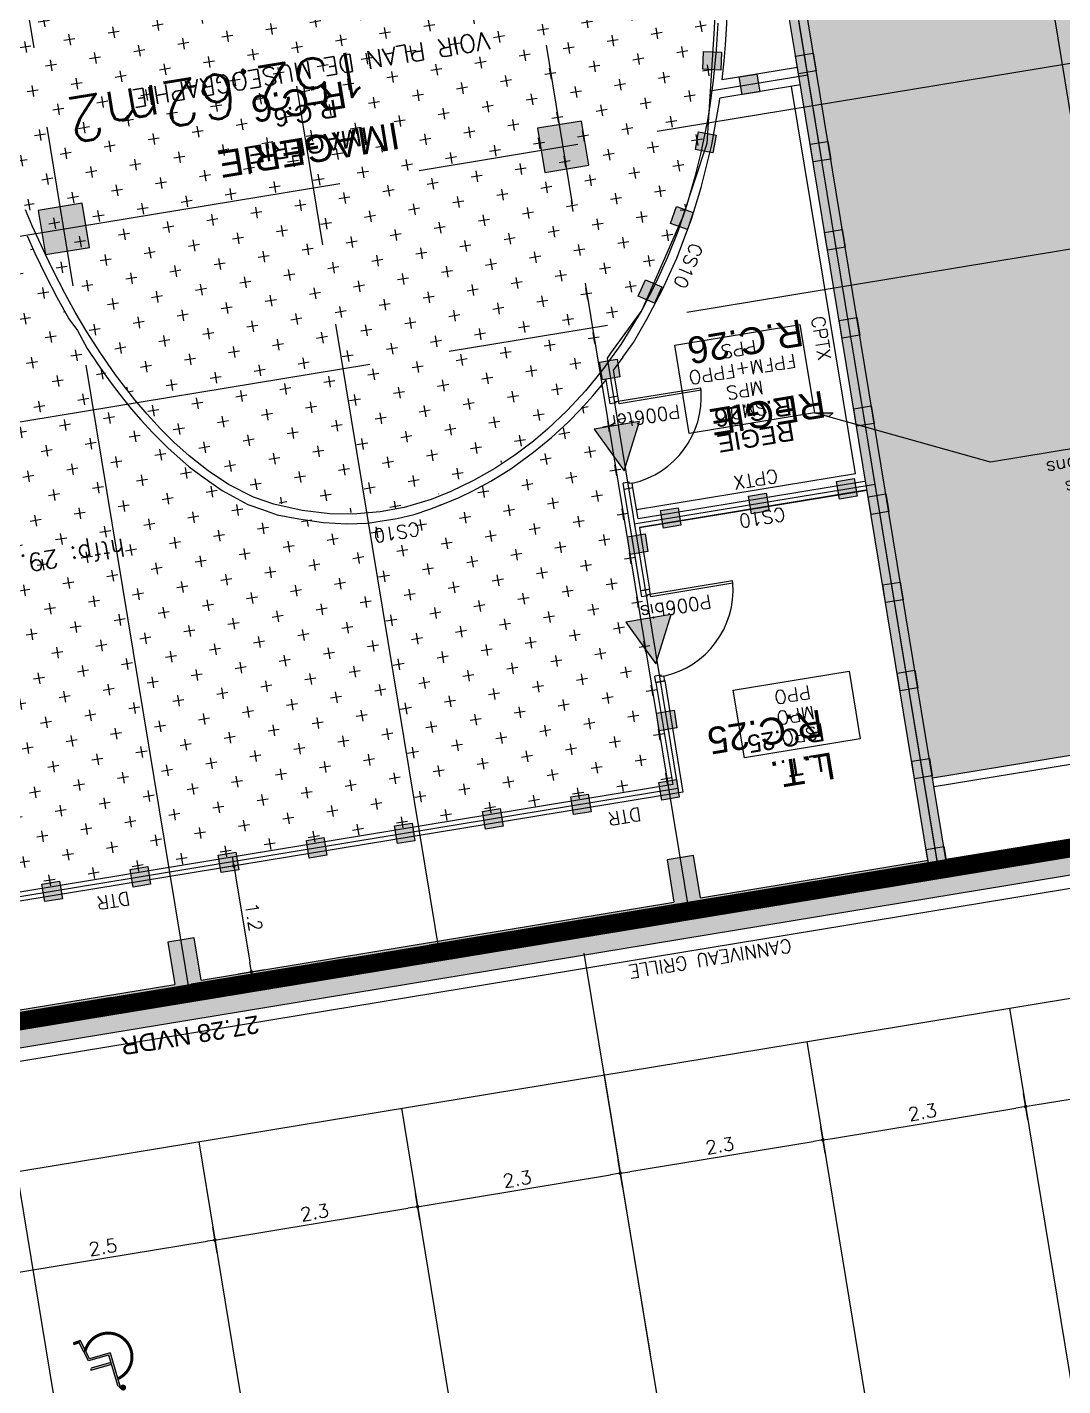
# Model space of a CAD drawing. Header units: millimetres. Extents: x 33240 to 33395, y 51607 to 51720.
# Drawn here: x 33299.89 to 33311.49, y 51641.42 to 51656.63 of the extents above; entities that cross this region are included whole.
import ezdxf
from ezdxf.enums import TextEntityAlignment as Align

# ---------------------------------------------------------------- set-up
doc = ezdxf.new("R2010")
doc.units = ezdxf.units.MM
doc.header["$LTSCALE"] = 0.3
doc.header["$MEASUREMENT"] = 0
doc.header["$PDMODE"] = 34
doc.header["$PDSIZE"] = 0.3
for name, pattern in [('ACAD_ISO02W100', [15, 12, -3]), ('ACAD_ISO08W100', [36, 24, -3, 6, -3]), ('ACAD_ISO13W100', [36, 12, -3, 12, -3, 0, -3, 0, -3])]:
    doc.linetypes.add(name, pattern=pattern)
doc.layers.get('0').update_dxf_attribs({"linetype": 'CONTINUOUS'})
doc.layers.get('DEFPOINTS').update_dxf_attribs({"linetype": 'CONTINUOUS'})
for name, color, linetype in [('00-TRAMES-BAT', 7, 'ACAD_ISO08W100'), ('02-MURS-PORTEUR', 1, 'CONTINUOUS'), ('02-MURS-POTEAU', 6, 'CONTINUOUS'), ('04-CLOISONS', 2, 'CONTINUOUS'), ('04-PLAFOND-LIMITE', 231, 'CONTINUOUS'), ('05-MEN-INT', 4, 'CONTINUOUS'), ('05-MEN-INT-NUM', 62, 'CONTINUOUS'), ('07-REVT-SOL', 8, 'CONTINUOUS'), ('08-EQUI-HANDI', 151, 'CONTINUOUS'), ('09-COT-INT', 7, 'CONTINUOUS'), ('10-ANN-ALTITUDE', 152, 'CONTINUOUS'), ('10-ANN-HSP', 192, 'CONTINUOUS'), ('10-ANN-NOMENCLATURE', 3, 'CONTINUOUS'), ('10-ANN-NOMPIECE', 3, 'CONTINUOUS'), ('10-ANN-NOMPIECE-CODE', 171, 'CONTINUOUS'), ('10-ANN-REPCOUPE', 1, 'CONTINUOUS'), ('10-ANN-SURF', 62, 'CONTINUOUS'), ('10-ANN-TEXTE', 3, 'CONTINUOUS'), ('11-RES-EP', 150, 'ACAD_ISO13W100'), ('11-RES-ISOL-FEU', 2, 'CONTINUOUS'), ('14-HACH-MURS', 253, 'CONTINUOUS'), ('14-HACH-POTEAU', 251, 'CONTINUOUS')]:
    doc.layers.add(name, color=color, linetype=linetype)
doc.styles.add('ANN', font='romans.shx')
doc.styles.add('COT', font='romans.shx')
doc.styles.add('HSP', font='romans.shx')
doc.styles.add('NDP', font='ARIAL.TTF')
doc.styles.add('NIV', font='ARIAL.TTF', dxfattribs={"height": 0.2})
doc.styles.add('ROMANS', font='romans.shx', dxfattribs={"height": 0.2})
doc.styles.add('SURF', font='romans.shx', dxfattribs={"height": 0.5})
doc.dimstyles.new('COTEXT', dxfattribs={"dimtxt": 0.15, "dimasz": 0.11, "dimexe": 0, "dimexo": 0, "dimgap": 0.05, "dimtad": 1, "dimdec": 3, "dimdsep": 46, "dimtxsty": 'COT', "dimblk1": 'COTBLOC', "dimblk2": 'COTBLOC', "dimsah": 1, "dimcen": -0.1, "dimse1": 1, "dimse2": 1, "dimadec": 0, "dimazin": 0, "dimtfac": 1, "dimtdec": 3, "dimtmove": 2, "dimatfit": 3, "dimldrblk": 'COTBLOC', "dimfxl": 1, "dimtolj": 1, "dimarcsym": 0})
pattern_1 = [(189.35057367, (57785.36794, 108093.83487), (-0.2060594638, -0.2872968802), [0.125, -0.375]), (279.35057367, (57785.29612, 108093.88639), (0.2872968802, -0.2060594638), [0.125, -0.375])]

# ---------------------------------------------------------------- blocks, each defined once
blk = doc.blocks.new('HAND')
for p, q in [((-0.029, -0.041), (-0.075, 0.341)), ((-0.007, -0.019), (-0.053, 0.341)), ((-0.02, 0.091), (0.207, 0.118)), ((-0.017, 0.069), (0.209, 0.096)), ((-0.007, -0.019), (0.227, 0.009)), ((0.217, 0.097), (0.214, 0.119)), ((0.227, 0.009), (0.295, -0.209)), ((-0.029, -0.041), (0.212, -0.013)), ((0.212, -0.013), (0.278, -0.231)), ((0.278, -0.231), (0.357, -0.218)), ((0.295, -0.209), (0.357, -0.196)), ((0.357, -0.218), (0.357, -0.196))]:
    blk.add_line(p, q)
at = {"const_width": 0.0332}
blk.add_lwpolyline([(-0.125, 0.367, 1), (-0.092, 0.367, 1)], format="xyb", close=True, dxfattribs=at)
for points in [[(-0.061, 0.261, 0.340767), (-0.266, 0.002, 0.340767)], [(-0.266, 0.002, 0.827992), (0.247, -0.099, 0.827992)]]:
    blk.add_lwpolyline(points, format="xyb", dxfattribs=at)
for points in [[(-0.074, 0.341), (-0.087, 0.341), (-0.053, 0.341), (-0.081, 0.385)], [(-0.075, 0.341), (-0.029, -0.041), (-0.053, 0.341), (-0.007, -0.019)], [(-0.065, 0.26), (-0.065, 0.263), (-0.067, 0.276), (-0.065, 0.263)], [(-0.065, 0.26), (-0.065, 0.263), (-0.067, 0.276), (-0.065, 0.263)], [(-0.007, -0.019), (-0.029, -0.041), (0.227, 0.009), (0.212, -0.013)], [(-0.02, 0.091), (-0.017, 0.069), (-0.021, 0.091), (-0.018, 0.069)], [(-0.02, 0.091), (-0.017, 0.069), (0.214, 0.119), (0.217, 0.097)], [(0.212, -0.013), (0.278, -0.231), (0.227, 0.009), (0.295, -0.209)], [(0.231, -0.093), (0.237, -0.095), (0.234, -0.086), (0.237, -0.095)], [(0.278, -0.231), (0.357, -0.218), (0.295, -0.209), (0.357, -0.196)]]:
    blk.add_solid(points)
blk = doc.blocks.new('COTBLOC')
for p, q in [((-0.76, 0), (-0.99, 0)), ((0, 0), (-0.76, 0)), ((0, -1.3608), (0, 1.3608)), ((0, 0), (0.76, 0)), ((0.76, 0), (0.99, 0))]:
    blk.add_line(p, q)
at = {"const_width": 0.15}
blk.add_lwpolyline([(-0.1, 0, 1), (0.1, 0, 1)], format="xyb", close=True, dxfattribs=at)
blk = doc.blocks.new('*D60')
at = {"layer": '09-COT-INT', "color": 0, "lineweight": -2}
blk.add_line((33302.102, 51643.067), (33304.154, 51643.405), dxfattribs=at)
at = {"layer": 'DEFPOINTS', "color": 0}
for p in [(33304.081, 51644.525), (33301.812, 51644.151), (33304.263, 51643.423)]:
    blk.add_point(p, dxfattribs=at)
at = {"layer": '09-COT-INT', "color": 0, "lineweight": -2, "xscale": 0.11, "yscale": 0.11, "zscale": 0.11}
for p, rotation in [((33304.263, 51643.423), 9.350573668281081), ((33301.993, 51643.049), 189.350573668281)]:
    blk.add_blockref('COTBLOC', p, dxfattribs=dict(at, rotation=rotation))
at = {"layer": '09-COT-INT', "color": 0, "insert": (33303.108, 51643.359), "char_height": 0.15, "attachment_point": 5, "rotation": 9.3506, "style": 'COT'}
blk.add_mtext('\\A1;2.3', dxfattribs=at)
blk = doc.blocks.new('*D61')
at = {"layer": '09-COT-INT', "color": 0, "lineweight": -2}
blk.add_line((33304.371, 51643.441), (33306.424, 51643.779), dxfattribs=at)
at = {"layer": 'DEFPOINTS', "color": 0}
for p in [(33306.351, 51644.898), (33304.081, 51644.525), (33306.532, 51643.797)]:
    blk.add_point(p, dxfattribs=at)
at = {"layer": '09-COT-INT', "color": 0, "lineweight": -2, "xscale": 0.11, "yscale": 0.11, "zscale": 0.11}
for p, rotation in [((33306.532, 51643.797), 9.350573668281081), ((33304.263, 51643.423), 189.350573668281)]:
    blk.add_blockref('COTBLOC', p, dxfattribs=dict(at, rotation=rotation))
at = {"layer": '09-COT-INT', "color": 0, "insert": (33305.377, 51643.733), "char_height": 0.15, "attachment_point": 5, "rotation": 9.3506, "style": 'COT'}
blk.add_mtext('\\A1;2.3', dxfattribs=at)
blk = doc.blocks.new('*D62')
at = {"layer": '09-COT-INT', "color": 0, "lineweight": -2}
blk.add_line((33306.641, 51643.815), (33308.693, 51644.152), dxfattribs=at)
at = {"layer": 'DEFPOINTS', "color": 0}
for p in [(33308.62, 51645.272), (33306.351, 51644.898), (33308.802, 51644.17)]:
    blk.add_point(p, dxfattribs=at)
at = {"layer": '09-COT-INT', "color": 0, "lineweight": -2, "xscale": 0.11, "yscale": 0.11, "zscale": 0.11}
for p, rotation in [((33308.802, 51644.17), 9.350573668281081), ((33306.532, 51643.797), 189.350573668281)]:
    blk.add_blockref('COTBLOC', p, dxfattribs=dict(at, rotation=rotation))
at = {"layer": '09-COT-INT', "color": 0, "insert": (33307.646, 51644.107), "char_height": 0.15, "attachment_point": 5, "rotation": 9.3506, "style": 'COT'}
blk.add_mtext('\\A1;2.3', dxfattribs=at)
blk = doc.blocks.new('*D63')
at = {"layer": '09-COT-INT', "color": 0, "lineweight": -2}
blk.add_line((33308.91, 51644.188), (33310.962, 51644.526), dxfattribs=at)
at = {"layer": 'DEFPOINTS', "color": 0}
for p in [(33310.89, 51645.646), (33308.62, 51645.272), (33311.071, 51644.544)]:
    blk.add_point(p, dxfattribs=at)
at = {"layer": '09-COT-INT', "color": 0, "lineweight": -2, "xscale": 0.11, "yscale": 0.11, "zscale": 0.11}
for p, rotation in [((33311.071, 51644.544), 9.350573668281081), ((33308.802, 51644.17), 189.350573668281)]:
    blk.add_blockref('COTBLOC', p, dxfattribs=dict(at, rotation=rotation))
at = {"layer": '09-COT-INT', "color": 0, "insert": (33309.916, 51644.481), "char_height": 0.15, "attachment_point": 5, "rotation": 9.3506, "style": 'COT'}
blk.add_mtext('\\A1;2.3', dxfattribs=at)
blk = doc.blocks.new('*D64')
at = {"layer": '09-COT-INT', "color": 0, "lineweight": -2}
blk.add_line((33311.179, 51644.562), (33313.232, 51644.9), dxfattribs=at)
at = {"layer": 'DEFPOINTS', "color": 0}
for p in [(33313.159, 51646.019), (33310.89, 51645.646), (33313.34, 51644.918)]:
    blk.add_point(p, dxfattribs=at)
at = {"layer": '09-COT-INT', "color": 0, "lineweight": -2, "xscale": 0.11, "yscale": 0.11, "zscale": 0.11}
for p, rotation in [((33313.34, 51644.918), 9.350573668281081), ((33311.071, 51644.544), 189.350573668281)]:
    blk.add_blockref('COTBLOC', p, dxfattribs=dict(at, rotation=rotation))
at = {"layer": '09-COT-INT', "color": 0, "insert": (33312.185, 51644.854), "char_height": 0.15, "attachment_point": 5, "rotation": 9.3506, "style": 'COT'}
blk.add_mtext('\\A1;2.3', dxfattribs=at)
blk = doc.blocks.new('*D82')
at = {"layer": '09-COT-INT', "color": 0, "lineweight": -2}
blk.add_line((33301.885, 51643.031), (33299.635, 51642.661), dxfattribs=at)
at = {"layer": 'DEFPOINTS', "color": 0}
for p in [(33301.812, 51644.151), (33299.345, 51643.745), (33299.526, 51642.643)]:
    blk.add_point(p, dxfattribs=at)
at = {"layer": '09-COT-INT', "color": 0, "lineweight": -2, "xscale": 0.11, "yscale": 0.11, "zscale": 0.11}
for p, rotation in [((33301.993, 51643.049), 9.350573668281061), ((33299.526, 51642.643), 189.350573668281)]:
    blk.add_blockref('COTBLOC', p, dxfattribs=dict(at, rotation=rotation))
at = {"layer": '09-COT-INT', "color": 0, "insert": (33300.739, 51642.97), "char_height": 0.15, "attachment_point": 5, "rotation": 9.3506, "style": 'COT'}
blk.add_mtext('\\A1;2.5', dxfattribs=at)
blk = doc.blocks.new('*D176')
at = {"layer": '09-COT-INT', "color": 0, "lineweight": -2}
blk.add_line((33302.224, 51647.128), (33302.383, 51646.161), dxfattribs=at)
at = {"layer": 'DEFPOINTS', "color": 0}
for p in [(33302.606, 51647.303), (33302.801, 51646.119), (33302.401, 51646.053)]:
    blk.add_point(p, dxfattribs=at)
at = {"layer": '09-COT-INT', "color": 0, "lineweight": -2, "xscale": 0.11, "yscale": 0.11, "zscale": 0.11}
for p, rotation in [((33302.206, 51647.237), 99.35057366828106), ((33302.401, 51646.053), 279.350573668281)]:
    blk.add_blockref('COTBLOC', p, dxfattribs=dict(at, rotation=rotation))
at = {"layer": '09-COT-INT', "color": 0, "insert": (33302.427, 51646.665), "char_height": 0.15, "attachment_point": 5, "rotation": 279.3506, "style": 'COT'}
blk.add_mtext('\\A1;1.2', dxfattribs=at)
blk = doc.blocks.new('7DP9')
for p, q in [((0.055, -0.03), (0.055, 0.93)), ((0.085, 0.93), (0.055, 0.93)), ((0.085, 0.93), (0.085, 0)), ((0, 0), (0, -0.1)), ((0.085, 0), (0, 0)), ((0.07, -0.1), (0, -0.1)), ((0.07, -0.03), (0.055, -0.03)), ((0.07, -0.03), (0.07, -0.1)), ((0.97, -0.03), (0.97, -0.1)), ((0.985, -0.03), (0.97, -0.03)), ((1.04, -0.1), (0.97, -0.1)), ((1.04, 0), (0.985, 0)), ((0.985, 0), (0.985, -0.03)), ((1.04, 0), (1.04, -0.1))]:
    blk.add_line(p, q)
for centre, radius, start, end in [((-0.005, -0.057), 0.992, 3.3237, 84.7979), ((0.185, 0), 0.83, 0, 0)]:
    blk.add_arc(centre, radius, start, end)
blk = doc.blocks.new('SMP2')
blk.add_lwpolyline([(-1.315, 0), (0, 0), (0, -0.77), (-1.315, -0.77)], close=True)
at = {"style": 'ROMANS'}
for tag, p in [('SOLS', (-0.646, -0.148)), ('PAROIS', (-0.643, -0.377)), ('FAUX-PLAFONDS', (-0.646, -0.61))]:
    blk.add_attdef(tag, text='', height=0.15, dxfattribs=at).set_placement(p, align=Align.MIDDLE)
blk = doc.blocks.new('SMP3')
blk.add_lwpolyline([(-1.367, 0), (0.052, 0), (0.052, -1.003), (-1.367, -1.003)], close=True)
at = {"style": 'ROMANS'}
for tag, p in [('SOLS', (-0.646, -0.148)), ('PAROIS', (-0.643, -0.377)), ('FAUX-PLAFONDS', (-0.651, -0.613)), ('FAUX-PLAFONDS', (-0.648, -0.842))]:
    blk.add_attdef(tag, text='', height=0.15, dxfattribs=at).set_placement(p, align=Align.MIDDLE)
blk = doc.blocks.new('CARRE2')
blk.add_hatch(color=256).paths.add_polyline_path([(-0.1, 0.1), (0.1, 0.1), (0.1, -0.1), (-0.1, -0.1)])
blk.add_lwpolyline([(-0.1, 0.1), (0.1, 0.1), (0.1, -0.1), (-0.1, -0.1)], close=True)
blk = doc.blocks.new('CF1-2H')
for p, q in [((0, 0.002576), (-0.001288, 0)), ((0.001288, 0), (0, 0.002576)), ((-0.001288, 0), (0.001288, 0))]:
    blk.add_line(p, q)
blk.add_solid([(-0.001288, 0), (0, 0.002576), (0.001288, 0)])

msp = doc.modelspace()

# ---------------------------------------------------------------- hatches: boundary and pattern name
at = {"layer": '07-REVT-SOL'}
h = msp.add_hatch(dxfattribs=at)
h.set_pattern_fill('CROSS', color=30, style=0)
h.set_pattern_definition(pattern_1)
h.paths.add_polyline_path([(33319.9578, 51663.6319), (33312.0641, 51662.3321), (33311.7067, 51664.5028), (33311.6573, 51664.4947), (33311.6248, 51664.692), (33310.6184, 51664.5263), (33310.6509, 51664.329), (33307.4638, 51663.8042), (33310.0298, 51648.2211), (33329.195, 51651.3769), (33326.5966, 51667.1572), (33319.5679, 51666)])
h = msp.add_hatch(dxfattribs=at)
h.set_pattern_fill('CROSS', color=30, style=0)
h.set_pattern_definition(pattern_1)
h.paths.add_polyline_path([(33307.3917, 51659.0979), (33307.5932, 51657.838), (33307.6158, 51656.5241), (33307.5082, 51655.5839), (33307.3234, 51654.7955), (33307.0619, 51654.0539), (33306.6554, 51653.2677), (33306.1435, 51652.558), (33305.5597, 51651.9934), (33304.89, 51651.5529), (33304.1139, 51651.2517), (33303.6912, 51651.1881), (33302.9715, 51651.2168), (33302.2848, 51651.4378), (33301.5335, 51651.9832), (33300.9884, 51652.5966), (33300.4941, 51653.3269), (33300.2463, 51653.7765), (33299.8041, 51654.7556), (33299.4158, 51655.9034), (33299.2091, 51656.7262), (33298.9495, 51658.1907), (33298.8339, 51659.1056), (33298.8197, 51659.394), (33298.8349, 51660.372), (33298.8677, 51661.4609), (33299.1537, 51662.3038), (33299.3571, 51662.9596), (33299.6666, 51663.6), (33300.153, 51664.2355), (33300.796, 51664.6953), (33301.5625, 51664.8807), (33302.1542, 51664.8135), (33302.6988, 51664.6031), (33303.2581, 51664.2173), (33303.7618, 51663.7087), (33304.202, 51663.1184), (33304.5094, 51662.576), (33304.8834, 51661.7168), (33305.1223, 51660.9716), (33305.3984, 51659.8526), (33305.5742, 51658.7985)])
h = msp.add_hatch(dxfattribs=at)
h.set_pattern_fill('CROSS', color=30, style=0)
h.set_pattern_definition(pattern_1)
h.paths.add_polyline_path([(33307.1197, 51648.1474), (33299.1533, 51646.8356), (33297.4041, 51657.4586), (33298.9318, 51657.6898), (33299.0359, 51657.0758), (33299.1499, 51656.5294), (33299.2846, 51655.9988), (33299.4772, 51655.3642), (33299.6399, 51654.9032), (33299.9326, 51654.1956), (33300.3589, 51653.3633), (33300.9268, 51652.5136), (33301.4641, 51651.918), (33302.218, 51651.3612), (33302.9309, 51651.1227), (33303.4691, 51651.0667), (33304.0347, 51651.1266), (33304.6455, 51651.3289), (33305.0828, 51651.545), (33305.5618, 51651.8682), (33306.0185, 51652.278), (33306.3733, 51652.6803), (33307.1198, 51648.1474)])
at = {"layer": '10-ANN-TEXTE'}
msp.add_hatch(color=256, dxfattribs=at).paths.add_polyline_path([(33308.8678, 51652.2636), (33308.9163, 51652.3098), (33308.7058, 51652.3089)])
at = {"layer": '14-HACH-MURS', "ltscale": 10}
h = msp.add_hatch(color=256, dxfattribs=at)
h.paths.add_polyline_path([(33291.9868, 51644.3432), (33294.0309, 51644.6797), (33294.0642, 51644.4774), (33292.0201, 51644.1408)])
h.paths.add_polyline_path([(33294.0999, 51644.2603), (33292.0558, 51643.9237), (33292.0234, 51644.121), (33294.0674, 51644.4576)])
h.paths.add_polyline_path([(33295.5997, 51644.5073), (33313.0136, 51647.3747), (33312.9811, 51647.5721), (33295.5672, 51644.7047)])
h.paths.add_polyline_path([(33308.517, 51656.1775), (33309.9786, 51647.3006), (33307.4296, 51646.8809), (33307.3517, 51647.3545), (33307.0556, 51647.3057), (33307.1336, 51646.8322), (33301.8383, 51645.9602), (33301.7603, 51646.4338), (33301.4643, 51646.385), (33301.5423, 51645.9115), (33298.9932, 51645.4917), (33297.6209, 51653.8259), (33297.884, 51653.8693), (33296.5117, 51662.2035), (33297.1531, 51662.3091), (33297.0701, 51662.8126), (33296.3992, 51662.7022), (33296.4577, 51662.3466), (33296.29, 51662.319), (33297.6542, 51654.0341), (33294.7927, 51653.5629), (33294.7765, 51653.6616), (33294.5791, 51653.6291), (33294.6441, 51653.2344), (33294.8415, 51653.2669), (33294.8252, 51653.3656), (33297.4236, 51653.7934), (33297.8535, 51651.1821), (33295.2489, 51650.7532), (33295.0009, 51652.2594), (33294.8099, 51652.2279), (33295.1364, 51650.2448), (33295.3338, 51650.2772), (33295.2877, 51650.5569), (33297.3598, 51650.8981), (33297.6198, 51649.3194), (33295.5477, 51648.9782), (33295.4962, 51649.2905), (33295.2989, 51649.258), (33295.3503, 51648.9457), (33294.7419, 51648.8455), (33294.7744, 51648.6482), (33295.3828, 51648.7484), (33295.4455, 51648.368), (33295.6428, 51648.4005), (33295.5802, 51648.7809), (33298.1785, 51649.2087), (33298.6172, 51646.5446), (33296.0188, 51646.1167), (33295.9549, 51646.5051), (33295.7575, 51646.4726), (33295.854, 51645.8869), (33298.6497, 51646.3472), (33298.7959, 51645.4593), (33296.1976, 51645.0314), (33296.1846, 51645.1103), (33295.9872, 51645.0778), (33296.0002, 51644.9989), (33295.5315, 51644.9217), (33295.5636, 51644.7269), (33329.6698, 51650.3403), (33326.8097, 51667.7091), (33326.198, 51667.6084), (33326.2808, 51667.1053), (33326.5966, 51667.1572), (33329.3445, 51650.4691), (33324.207, 51649.6232), (33324.1269, 51650.1096), (33323.8309, 51650.0608), (33323.911, 51649.5744), (33318.6156, 51648.7025), (33318.5356, 51649.1889), (33318.2395, 51649.1401), (33318.3196, 51648.6538), (33313.0243, 51647.7818), (33312.9442, 51648.2682), (33312.6482, 51648.2194), (33312.7283, 51647.7331), (33310.1792, 51647.3133), (33307.4313, 51664.0015), (33310.2738, 51664.4696), (33310.1909, 51664.973), (33307.1511, 51664.4725)])
at = {"layer": '14-HACH-POTEAU', "ltscale": 10}
h = msp.add_hatch(color=256, dxfattribs=at)
h.paths.add_polyline_path([(33322.8732, 51658.3388), (33322.3799, 51658.2575), (33322.4611, 51657.7642), (33322.9545, 51657.8454)])
h.paths.add_polyline_path([(33317.2819, 51657.4181), (33316.7885, 51657.3368), (33316.8697, 51656.8435), (33317.3631, 51656.9247)])
h.paths.add_polyline_path([(33311.6905, 51656.4974), (33311.1971, 51656.4161), (33311.2784, 51655.9228), (33311.7717, 51656.004)])
h = msp.add_hatch(color=256, dxfattribs=at)
h.paths.add_polyline_path([(33306.0991, 51655.5767), (33305.6058, 51655.4955), (33305.687, 51655.0021), (33306.1803, 51655.0833)])
h.paths.add_polyline_path([(33300.5077, 51654.656), (33300.0144, 51654.5748), (33300.0956, 51654.0814), (33300.589, 51654.1626)])

# ---------------------------------------------------------------- linework, layer by layer
at = {"layer": '00-TRAMES-BAT'}
for p, q in [((33312.9055, 51647.5798), (33304.2224, 51700.3126)), ((33310.1098, 51647.1195), (33301.4267, 51699.8523)), ((33307.3141, 51646.6591), (33298.631, 51699.3919)), ((33301.7228, 51645.7384), (33293.0396, 51698.4712)), ((33304.5184, 51646.1988), (33297.6809, 51687.7231)), ((33274.9761, 51650.1985), (33381.4907, 51667.7375)), ((33275.3094, 51648.1743), (33381.824, 51665.7133)), ((33261.7654, 51639.3363), (33382.8834, 51659.2799)), ((33308.6237, 51631.1154), (33306.1297, 51646.2614))]:
    msp.add_line(p, q, dxfattribs=at)
at = {"layer": '02-MURS-PORTEUR'}
for p, q in [((33308.517, 51656.1775), (33307.1511, 51664.4725)), ((33310.1792, 51647.3133), (33307.4313, 51664.0015)), ((33309.9819, 51647.2808), (33308.517, 51656.1775)), ((33295.5672, 51644.7047), (33352.073, 51654.009)), ((33295.5997, 51644.5073), (33352.1055, 51653.8117)), ((33295.5636, 51644.7269), (33329.6698, 51650.3403)), ((33310.1792, 51647.3133), (33312.7283, 51647.7331)), ((33307.4296, 51646.8809), (33309.9786, 51647.3006)), ((33301.8383, 51645.9602), (33307.1336, 51646.8322)), ((33298.9932, 51645.4917), (33301.5423, 51645.9115))]:
    msp.add_line(p, q, dxfattribs=at)
at = {"layer": '02-MURS-PORTEUR', "color": 4, "linetype": 'Continuous'}
for p, q in [((33296.0889, 51643.2085), (33352.3463, 51652.472)), ((33310.8896, 51645.6456), (33311.7019, 51640.712)), ((33308.6201, 51645.2719), (33309.4325, 51640.3383)), ((33306.3507, 51644.8982), (33307.1631, 51639.9646)), ((33304.0812, 51644.5245), (33304.8936, 51639.5909)), ((33301.8118, 51644.1508), (33302.6242, 51639.2172))]:
    msp.add_line(p, q, dxfattribs=at)
at = {"layer": '02-MURS-PORTEUR'}
for points in [[(33307.4296, 51646.8809), (33307.3517, 51647.3545), (33307.0556, 51647.3057), (33307.1336, 51646.8322)], [(33301.8383, 51645.9602), (33301.7603, 51646.4338), (33301.4643, 51646.385), (33301.5423, 51645.9115)]]:
    msp.add_lwpolyline(points, dxfattribs=at)
at = {"layer": '02-MURS-POTEAU'}
for points in [[(33306.0991, 51655.5767), (33305.6058, 51655.4955), (33305.687, 51655.0021), (33306.1803, 51655.0833)], [(33300.5077, 51654.656), (33300.0144, 51654.5748), (33300.0956, 51654.0814), (33300.589, 51654.1626)]]:
    msp.add_lwpolyline(points, close=True, dxfattribs=at)
at = {"layer": '04-CLOISONS', "linetype": 'Continuous'}
for p, q in [((33308.517, 51656.1775), (33307.675, 51656.0389)), ((33308.5494, 51655.9802), (33307.6474, 51655.8316)), ((33307.5589, 51655.312), (33307.6425, 51655.7954)), ((33307.4381, 51654.8313), (33307.5589, 51655.312)), ((33307.3288, 51654.478), (33307.4381, 51654.8313)), ((33307.164, 51654.0415), (33307.3288, 51654.478)), ((33307.001, 51653.682), (33307.164, 51654.0415)), ((33306.8286, 51653.3581), (33307.001, 51653.682)), ((33306.6792, 51653.0958), (33306.8286, 51653.3581)), ((33306.5616, 51652.9341), (33306.6792, 51653.0958)), ((33306.5616, 51652.9341), (33306.4567, 51652.7898)), ((33306.4065, 51652.4787), (33306.3733, 51652.6803)), ((33306.5052, 51652.495), (33306.4567, 51652.7898)), ((33306.5052, 51652.495), (33306.4065, 51652.4787)), ((33306.9312, 51649.292), (33307.0299, 51649.3081)), ((33306.9312, 51649.292), (33307.1197, 51648.1474)), ((33307.0299, 51649.3081), (33307.2347, 51648.0649)), ((33307.1197, 51648.1474), (33299.1533, 51646.8356)), ((33307.2347, 51648.0649), (33298.7983, 51646.6758))]:
    msp.add_line(p, q, dxfattribs=at)
at = {"layer": '04-CLOISONS'}
for p, q in [((33309.1651, 51651.626), (33308.4508, 51655.9639)), ((33309.1651, 51651.626), (33306.7147, 51651.2225)), ((33306.6742, 51651.4688), (33306.5755, 51651.4526)), ((33306.7623, 51650.3181), (33306.5755, 51651.4526)), ((33306.731, 51651.1239), (33306.6742, 51651.4688)), ((33309.2666, 51651.5414), (33306.731, 51651.1239)), ((33309.2829, 51651.4426), (33306.7471, 51651.0251)), ((33306.7472, 51651.0251), (33309.2963, 51651.4448)), ((33306.7623, 51650.3181), (33306.6323, 51651.1075)), ((33306.7471, 51651.0251), (33306.8609, 51650.3344)), ((33325.4998, 51650.7684), (33310.0298, 51648.2211)), ((33325.516, 51650.6698), (33310.046, 51648.1224)), ((33306.7756, 51650.3203), (33306.8609, 51650.3344))]:
    msp.add_line(p, q, dxfattribs=at)
at = {"layer": '04-CLOISONS', "linetype": 'Continuous'}
for points in [[(33307.675, 51656.0388), (33307.6965, 51656.2507), (33307.7112, 51656.4315), (33307.7238, 51656.6635), (33307.7303, 51656.9061), (33307.7309, 51657.0911), (33307.7276, 51657.2789), (33307.7203, 51657.4696), (33307.7088, 51657.6635), (33307.7026, 51657.7378)], [(33307.6245, 51656.6739), (33307.6072, 51656.3743), (33307.5741, 51656.0305), (33307.5352, 51655.7497), (33307.5082, 51655.5839), (33307.4316, 51655.2069), (33307.3688, 51654.9523), (33307.2779, 51654.6387), (33307.1755, 51654.3405), (33307.0619, 51654.0539), (33306.936, 51653.7745), (33306.7729, 51653.4604), (33306.5378, 51653.075), (33306.3338, 51652.7906), (33306.1435, 51652.558), (33305.9383, 51652.3363), (33305.7167, 51652.1265), (33305.5597, 51651.9934), (33305.3515, 51651.8356), (33305.1285, 51651.6886), (33304.89, 51651.5529), (33304.6343, 51651.4298), (33304.4154, 51651.3416), (33304.1139, 51651.2517), (33303.8434, 51651.2011), (33303.539, 51651.1751), (33303.278, 51651.1794), (33302.9715, 51651.2168), (33302.653, 51651.2887), (33302.4244, 51651.3673), (33302.1453, 51651.5083), (33301.9157, 51651.6609), (33301.7034, 51651.8295), (33301.5335, 51651.9832), (33301.3835, 51652.1323), (33301.2335, 51652.2948), (33301.0967, 51652.456), (33300.88, 51652.7372), (33300.7068, 51652.9868), (33300.5588, 51653.218), (33300.4294, 51653.4357), (33300.3158, 51653.6419), (33300.1769, 51653.9112), (33300.0945, 51654.081), (33299.9483, 51654.4036), (33299.8721, 51654.5826)], [(33307.6425, 51655.7954), (33307.6474, 51655.8316)], [(33299.8887, 51654.2931), (33299.9765, 51654.0981), (33300.0995, 51653.8447), (33300.2245, 51653.6035), (33300.3589, 51653.3633), (33300.4544, 51653.2321), (33300.5627, 51653.0297), (33300.6844, 51652.8469), (33300.8202, 51652.6571), (33300.9268, 51652.5136), (33301.0537, 51652.3557), (33301.1621, 51652.2313), (33301.2926, 51652.089), (33301.4641, 51651.918), (33301.7047, 51651.705), (33301.8711, 51651.584), (33302.0746, 51651.4399), (33302.3614, 51651.2826), (33302.5263, 51651.2263), (33302.6911, 51651.1698), (33302.9309, 51651.1227), (33303.2071, 51651.0841), (33303.4691, 51651.0667), (33303.7018, 51651.0746), (33303.8676, 51651.1019), (33304.0347, 51651.1266), (33304.2228, 51651.1725), (33304.3989, 51651.23), (33304.5637, 51651.2956), (33304.7273, 51651.3622), (33304.8809, 51651.4359), (33305.0828, 51651.545), (33305.3052, 51651.6838), (33305.5618, 51651.8682), (33305.7608, 51652.0326), (33305.9478, 51652.2057), (33306.0891, 51652.3503), (33306.2241, 51652.4994), (33306.3594, 51652.6623), (33306.3733, 51652.6803)]]:
    msp.add_lwpolyline(points, dxfattribs=at)
at = {"layer": '10-ANN-REPCOUPE'}
msp.add_line((33302.3775, 51628.0167), (33298.7865, 51649.8248), dxfattribs=at)
at = {"layer": '10-ANN-TEXTE'}
for points in [[(33310.6786, 51651.7576), (33308.7058, 51652.3089), (33308.9163, 51652.3098), (33308.8678, 51652.2636)], [(33314.0962, 51652.3204), (33310.6786, 51651.7576)]]:
    msp.add_lwpolyline(points, dxfattribs=at)
at = {"layer": '11-RES-EP', "linetype": 'Continuous'}
msp.add_line((33352.0805, 51653.6555), (33295.8921, 51644.4034), dxfattribs=at)
at = {"layer": '11-RES-ISOL-FEU'}
for p, q in [((33307.539, 51655.9151), (33308.6319, 51656.0951)), ((33306.6897, 51651.0663), (33309.3868, 51651.5105)), ((33307.1772, 51648.1062), (33298.6915, 51646.7089))]:
    msp.add_line(p, q, dxfattribs=at)
for points in [[(33310.0814, 51647.2922), (33307.3083, 51664.1333), (33310.2495, 51664.6176)], [(33307.3756, 51659.1967), (33307.4923, 51658.487), (33307.6193, 51657.4628), (33307.5854, 51656.6122), (33307.4998, 51655.3264), (33307.2267, 51654.4896), (33306.7729, 51653.4604), (33306.4234, 51652.9787), (33306.3839, 51652.9238), (33307.1772, 51648.1062)]]:
    msp.add_lwpolyline(points, dxfattribs=at)
at = {"layer": '11-RES-ISOL-FEU', "linetype": 'ACAD_ISO02W100', "const_width": 0.2}
msp.add_lwpolyline([(33357.4972, 51655.1758), (33346.5118, 51653.3669), (33346.5402, 51653.1942), (33295.5074, 51644.791)], dxfattribs=at)

# ---------------------------------------------------------------- block references
at = {"layer": '05-MEN-INT', "rotation": 279.3505736699942}
for p in [(33306.5051, 51652.4949), (33306.8609, 51650.3344)]:
    msp.add_blockref('7DP9', p, dxfattribs=at)
at = {"layer": '08-EQUI-HANDI', "rotation": 189.350573668281}
msp.add_blockref('HAND', (33300.7985, 51641.7421), dxfattribs=at)
at = {"layer": '10-ANN-TEXTE'}
ref = msp.add_blockref('SMP3', (33307.3568, 51652.0868), dxfattribs=dict(at, rotation=189.350573668281))
ref.add_attrib('SOLS', 'SMD', dxfattribs={"layer": '0', "height": 0.15, "rotation": 189.35057, "style": 'ROMANS'}).set_placement((33307.97, 51652.3372), align=Align.MIDDLE)
ref.add_attrib('PAROIS', 'MPS', dxfattribs={"layer": '0', "height": 0.15, "rotation": 189.35057, "style": 'ROMANS'}).set_placement((33307.93, 51652.5631), align=Align.MIDDLE)
ref.add_attrib('FAUX-PLAFONDS', 'FPFM+FPPO', dxfattribs={"layer": '0', "height": 0.15, "rotation": 189.35057, "style": 'ROMANS'}).set_placement((33307.8999, 51652.7972), align=Align.MIDDLE)
ref.add_attrib('FAUX-PLAFONDS', 'PPS', dxfattribs={"layer": '0', "height": 0.15, "rotation": 189.35057, "style": 'ROMANS'}).set_placement((33307.8599, 51653.0231), align=Align.MIDDLE)
at = {"layer": '10-ANN-TEXTE', "rotation": 189.350573668281}
msp.add_blockref('SMP2', (33307.9226, 51648.446), dxfattribs=at).add_auto_attribs({'SOLS': 'SPO', 'PAROIS': 'MPO', 'FAUX-PLAFONDS': 'PPO'})
at = {"layer": '11-RES-ISOL-FEU'}
for p, rotation in [((33307.5614, 51656.2515), 87.71827427994961), ((33308.6112, 51656.2206), 99.35059770194793), ((33307.9798, 51655.9877), 99.35059770194793), ((33307.4892, 51655.3384), 79.67591460352376), ((33308.7737, 51655.2339), 99.35059770194793), ((33307.2228, 51654.4914), 70.71230390172195), ((33308.9361, 51654.2472), 99.35059770194793), ((33306.8643, 51653.6678), 66.20605454748708), ((33309.0986, 51653.2605), 99.35059770194793), ((33306.414, 51652.7951), 9.350597355503226), ((33309.2611, 51652.2738), 99.35059770194793), ((33309.0704, 51651.4584), 9.350597355503226), ((33308.0837, 51651.2959), 9.350597355503226), ((33309.4236, 51651.2871), 99.35059770194793), ((33307.097, 51651.1334), 9.350597355503226), ((33306.7271, 51650.8396), 9.350597355503226), ((33309.5861, 51650.3003), 99.35059770194793), ((33309.7485, 51649.3136), 99.35059770194793), ((33307.052, 51648.8662), 9.350597355503226), ((33309.911, 51648.3269), 99.35059770194793), ((33307.0785, 51648.0899), 9.350597355503226), ((33306.0918, 51647.9274), 9.350597355503226), ((33305.1051, 51647.765), 9.350597355503226), ((33304.1184, 51647.6025), 9.350597355503226), ((33303.1317, 51647.44), 9.350597355503226), ((33302.1449, 51647.2775), 9.350597355503226), ((33310.0735, 51647.3402), 99.35059770194793), ((33301.1582, 51647.1151), 9.350597355503226), ((33300.1715, 51646.9526), 9.350597355503226)]:
    msp.add_blockref('CARRE2', p, dxfattribs=dict(at, rotation=rotation))
at = {"layer": '11-RES-ISOL-FEU', "linetype": 'Continuous', "xscale": 199.9999999999998, "yscale": 200, "zscale": 200, "rotation": 189.3505736683658}
for p in [(33306.4928, 51652.17), (33306.8485, 51650.0095)]:
    msp.add_blockref('CF1-2H', p, dxfattribs=at)

# ---------------------------------------------------------------- texts
at = {"layer": '04-PLAFOND-LIMITE', "style": 'ANN'}
msp.add_text('VOIR PLAN DE MUSEOGRAPHIE', height=0.2, rotation=189.35057, dxfattribs=at).set_placement((33303.0538, 51656.2529), align=Align.CENTER)
at = {"layer": '05-MEN-INT-NUM', "style": 'ANN'}
for s, p in [('P006ter', (33307.1893, 51652.4036)), ('P006bis', (33307.5397, 51650.2752))]:
    msp.add_text(s, height=0.15, rotation=189.35057, dxfattribs=at).set_placement(p)
at = {"layer": '10-ANN-ALTITUDE', "style": 'NIV'}
msp.add_text('27.28 NVDR', height=0.2, rotation=189.35057, dxfattribs=at).set_placement((33302.4716, 51645.567))
at = {"layer": '10-ANN-HSP', "style": 'HSP'}
msp.add_text('htfp: 29.84', height=0.2, rotation=189.35057, dxfattribs=at).set_placement((33300.9676, 51650.9043))
at = {"layer": '10-ANN-NOMENCLATURE', "color": 171, "style": 'NDP'}
for s, p in [('R.C.6', (33303.4376, 51656.0247)), ('R.C.26', (33308.5528, 51653.3594)), ('R.C.25', (33308.7758, 51648.9897))]:
    msp.add_text(s, height=0.3, rotation=189.3506, dxfattribs=at).set_placement(p)
at = {"layer": '10-ANN-NOMENCLATURE', "style": 'NDP'}
for s, p in [('IMAGERIE', (33303.0208, 51655.3992)), ('REGIE', (33308.1577, 51652.4536)), ('L.T.', (33308.5507, 51648.4537))]:
    msp.add_text(s, height=0.3, rotation=189.3506, dxfattribs=at).set_placement(p, align=Align.CENTER)
at = {"layer": '10-ANN-NOMPIECE', "style": 'NDP'}
for s, p in [('IMAGERIE', (33303.0208, 51655.3992)), ('REGIE', (33308.0338, 51652.1298)), ('L.T.', (33308.5507, 51648.4537))]:
    msp.add_text(s, height=0.2, rotation=189.3506, dxfattribs=at).set_placement(p, align=Align.CENTER)
at = {"layer": '10-ANN-NOMPIECE-CODE', "style": 'NDP'}
for s, p in [('R.C.6', (33303.3445, 51655.8193)), ('R.C.26', (33308.4312, 51652.4835)), ('R.C.25', (33308.8009, 51648.8373))]:
    msp.add_text(s, height=0.2, rotation=189.3506, dxfattribs=at).set_placement(p)
at = {"layer": '10-ANN-SURF', "style": 'SURF'}
msp.add_text('152.62m2', height=0.5, rotation=189.35057, dxfattribs=at).set_placement((33303.6809, 51656.3769))
at = {"layer": '10-ANN-TEXTE', "style": 'ANN'}
for s, rotation, p in [('CS10', 247.05842, (33307.3264, 51654.225)), ('CPTX', 279.35057, (33308.6687, 51653.3793)), ('CPTX', 189.35057, (33308.286, 51651.6792)), ('CS10', 189.35057, (33308.3677, 51651.2527)), ('CS10', 189.35057, (33304.2739, 51651.087)), ('DTR', 189.35057, (33306.7542, 51647.8949)), ('DTR', 189.35057, (33301.0297, 51646.9523))]:
    msp.add_text(s, height=0.15, rotation=rotation, dxfattribs=at).set_placement(p)
at = {"layer": '10-ANN-TEXTE', "insert": (33314.1352, 51651.8207), "char_height": 0.15, "width": 3.4712, "attachment_point": 1, "rotation": 189.3506, "style": 'ANN'}
msp.add_mtext('Finitions "dans prestaions bâtiment" suivant dècisions MO sur OS n°300', dxfattribs=at)
at = {"layer": '11-RES-EP', "linetype": 'Continuous', "style": 'ANN'}
msp.add_text('CANNIVEAU GRILLE', height=0.15, rotation=189.35057, dxfattribs=at).set_placement((33308.4377, 51646.4218))

# ---------------------------------------------------------------- dimensions: what is measured, and where the dimension line sits
at = {"layer": '09-COT-INT'}
for base, p1, p2, angle, picture, middle in [((33302.4007, 51646.0528), (33302.6062, 51647.3028), (33302.8012, 51646.1188), 279.35057, '*D176', (33302.4265, 51646.6652)), ((33313.3404, 51644.9177), (33310.8896, 51645.6456), (33313.159, 51646.0193), 189.35057, '*D64', (33312.1854, 51644.8542)), ((33311.0709, 51644.544), (33308.6201, 51645.2719), (33310.8896, 51645.6456), 189.35057, '*D63', (33309.9159, 51644.4805)), ((33308.8015, 51644.1703), (33306.3507, 51644.8982), (33308.6201, 51645.2719), 189.35057, '*D62', (33307.6465, 51644.1068)), ((33306.5321, 51643.7966), (33304.0812, 51644.5245), (33306.3507, 51644.8982), 189.35057, '*D61', (33305.377, 51643.7331)), ((33304.2626, 51643.4229), (33301.8118, 51644.1508), (33304.0812, 51644.5245), 189.35057, '*D60', (33303.1076, 51643.3594)), ((33299.5264, 51642.6431), (33301.8118, 51644.1508), (33299.345, 51643.7446), 189.35057, '*D82', (33300.7395, 51642.9695))]:
    dim = msp.add_linear_dim(base=base, p1=p1, p2=p2, angle=angle, dimstyle='COTEXT', dxfattribs=at)
    dim.commit()
    dim.dimension.update_dxf_attribs({"geometry": picture, "text_midpoint": middle})

doc.saveas('drawing.dxf')
